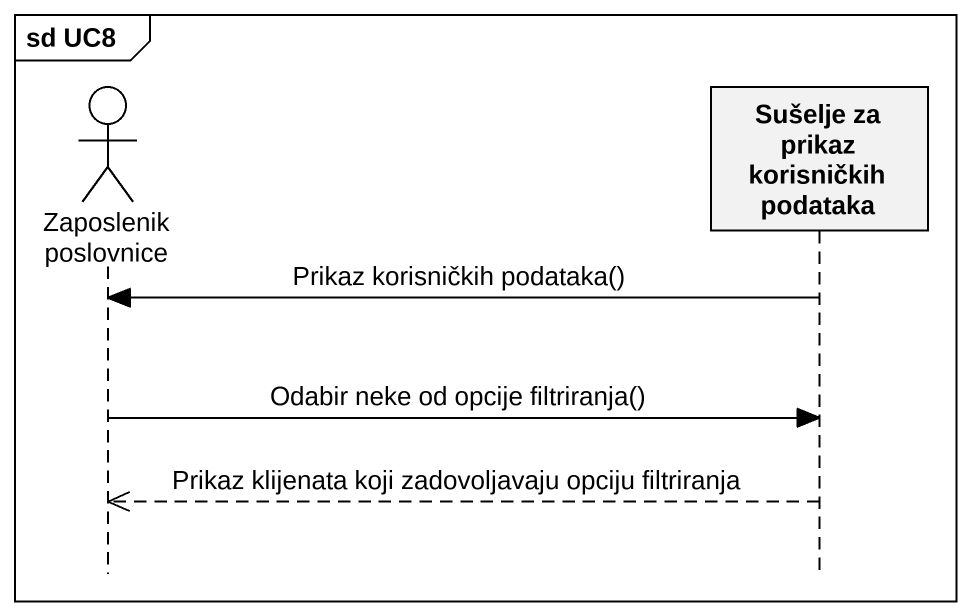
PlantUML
@startuml
mainframe sd UC8
hide footbox
actor "Zaposlenik poslovnice" as Zaposlenik_poslovnice
participant "Sušelje za prikaz korisničkih podataka" as Sušelje_za_prikaz

Sušelje_za_prikaz -> Zaposlenik_poslovnice : Prikaz korisničkih podataka()
Zaposlenik_poslovnice -> Sušelje_za_prikaz : Odabir neke od opcije filtriranja()
Sušelje_za_prikaz -->> Zaposlenik_poslovnice : Prikaz klijenata koji zadovoljavaju opciju filtriranja
@enduml
